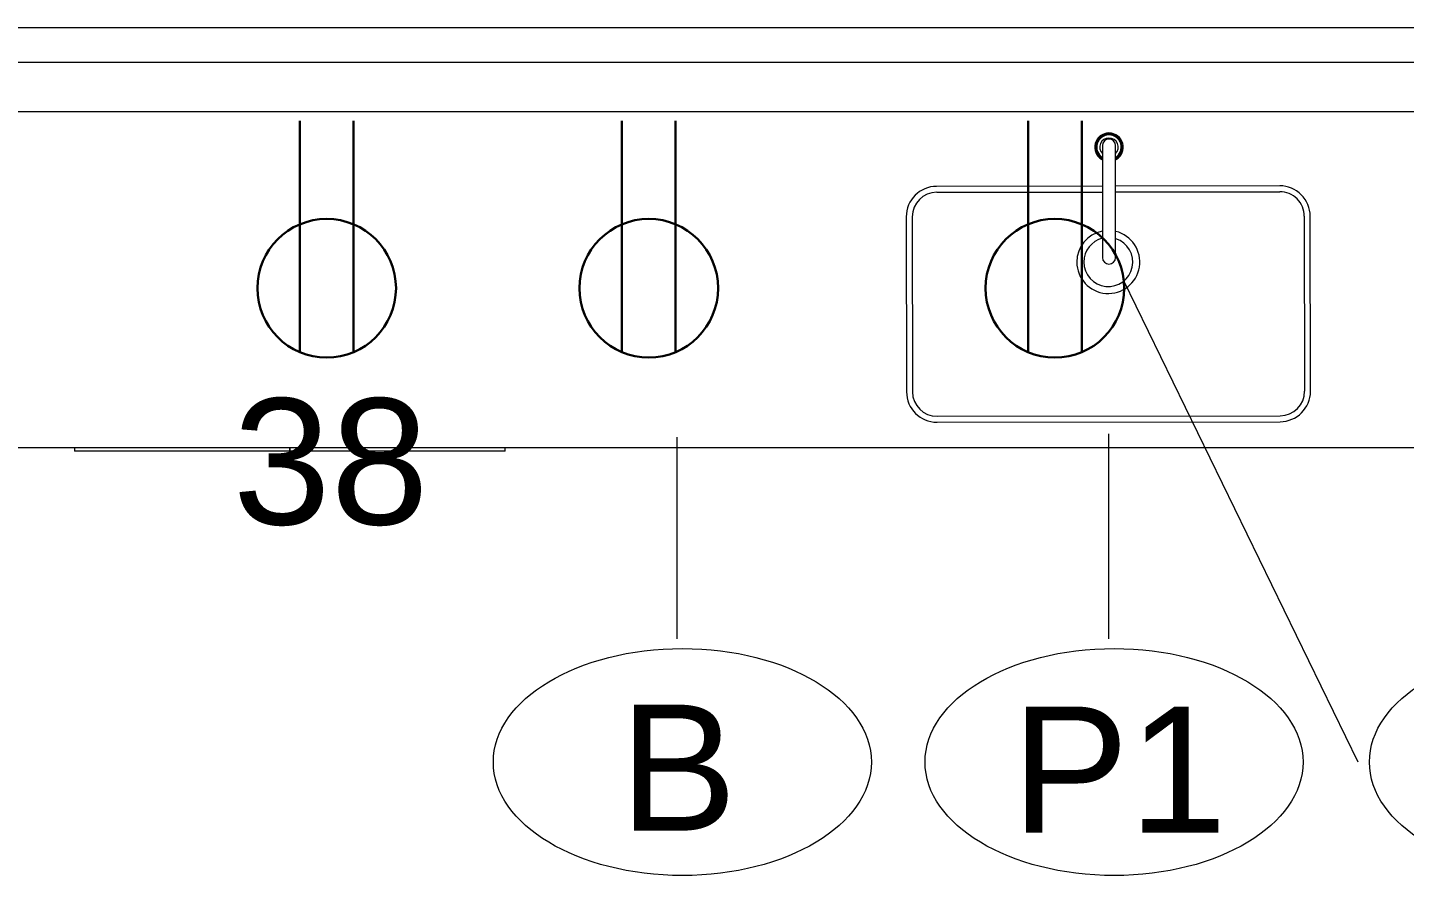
# Model space of a CAD drawing. Header units: inches. Extents: x 0 to 1865, y 0 to 1094.
# Drawn here: x 526.8 to 625.1, y 447.7 to 508.2 of the extents above; entities that cross this region are included whole.
import ezdxf

# ---------------------------------------------------------------- set-up
doc = ezdxf.new("R2010")
doc.units = ezdxf.units.IN
doc.header["$MEASUREMENT"] = 0
for name, color, linetype, lineweight in [('A-ANNO-NOTE', 131, 'Continuous', 9), ('I-WALL', 2, 'Continuous', 13), ('P-SANR-FIXT', 6, 'Continuous', 9), ('P-SANR-FIXT-IDEN', 2, 'Continuous', 9), ('Q-CASE', 31, 'Continuous', 9), ('Q-SPCQ-IDEN', 132, 'Continuous', 9)]:
    doc.layers.add(name, color=color, linetype=linetype, lineweight=lineweight)
doc.styles.add('Arial', font='arial.ttf', dxfattribs={"height": 9})
doc.styles.add('Swis721 Lt BT', font='swissl.ttf', dxfattribs={"height": 9})

# ---------------------------------------------------------------- blocks, each defined once
blk = doc.blocks.new('equip-sink-undr-elkay-single-lustertone - UNDERMOUNT SINK-7798325-Level 05 POWER _ SIGNAL')
at = {"layer": 'P-SANR-FIXT'}
for p, q in [((-0.412, 8.422), (-12.25, 8.422)), ((-12.25, 8), (-0.413, 8)), ((12.25, 8.422), (0.522, 8.422)), ((0.522, 8), (12.25, 8)), ((-14.422, 6.25), (-14.422, -6.25)), ((-14, 6.25), (-14, -6.25)), ((14, 6.25), (14, -6.25)), ((14.422, -6.25), (14.422, 6.25)), ((-12.25, -8), (12.25, -8)), ((-12.25, -8.422), (12.25, -8.422))]:
    blk.add_line(p, q, dxfattribs=at)
for centre, radius, start, end in [((-12.25, 6.25), 2.172, 90, 180), ((-12.25, 6.25), 1.75, 90, 180), ((12.25, 6.25), 2.172, 360, 90), ((12.25, 6.25), 1.75, 360, 90), ((0, 3), 2.25, 101.12918, 180), ((0, 3), 2.25, 180, 76.20872), ((0, 3), 1.75, 103.91545, 180), ((0, 3), 1.75, 180, 72), ((-12.25, -6.25), 2.172, 180, 270), ((-12.25, -6.25), 1.75, 180, 270), ((12.25, -6.25), 2.172, 270, 360), ((12.25, -6.25), 1.75, 270, 360)]:
    blk.add_arc(centre, radius, start, end, dxfattribs=at)
blk = doc.blocks.new('P-Faucet-Counter - Matte Black-4259821-Level 05 POWER _ SIGNAL')
at = {"layer": 'P-SANR-FIXT'}
for p, q in [((-0.467, 0.117), (-0.467, -7.883)), ((0.467, -7.883), (0.467, 0.117))]:
    blk.add_line(p, q, dxfattribs=at)
for centre, radius, start, end in [((0, 0), 1.016, 90, 240), ((0, 0), 1.016, 300, 90), ((0, 0), 0.933, 90, 239.94689), ((0, 0), 0.875, 90, 237.53443), ((0, 0), 0.656, 90, 224.50844), ((0, 0.117), 0.467, 0, 180), ((0, 0), 0.933, 300.05311, 90), ((0, 0), 0.875, 302.46557, 90), ((0, 0), 0.656, 315.49156, 90), ((0, -7.883), 0.467, 180, 360)]:
    blk.add_arc(centre, radius, start, end, dxfattribs=at)
blk = doc.blocks.new('CW Cupbd1 - UB 34_5_h x 24_d - 2 Doors - 1 Shelf 2-7806792-Level 05 POWER _ SIGNAL')
at = {"layer": 'Q-CASE'}
for p, q in [((1.995, -26.112), (1.995, -26.362)), ((17.37, -26.362), (1.995, -26.362)), ((17.37, -26.362), (17.37, -26.112)), ((17.37, -26.112), (17.37, -26.362)), ((32.745, -26.362), (17.37, -26.362)), ((32.745, -26.362), (32.745, -26.112))]:
    blk.add_line(p, q, dxfattribs=at)
blk = doc.blocks.new('Casework 1 - Casework 1-7838541-Level 05 POWER _ SIGNAL')
at = {"layer": 'Q-CASE'}
blk.add_line((498.635, 478.25), (660.854, 478.25), dxfattribs=at)
blk = doc.blocks.new('Appliance_Specialty Equipment Tag - Standard-3515593-Level 05 POWER _ SIGNAL')
at = {"layer": 'Q-SPCQ-IDEN'}
blk.add_ellipse((-0.0499, 0.0037), major_axis=(-0.1406, 0), ratio=0.600473, dxfattribs=at)
blk = doc.blocks.new('Plumbing Equipment Tag - Standard-3394155-Level 05 POWER _ SIGNAL')
at = {"layer": 'P-SANR-FIXT-IDEN'}
blk.add_ellipse((-0.0499, 0.0037), major_axis=(-0.1406, 0), ratio=0.600473, dxfattribs=at)

msp = doc.modelspace()

# ---------------------------------------------------------------- linework, layer by layer
at = {"layer": 'A-ANNO-NOTE', "lineweight": 30}
for p, q in [((546.227, 501.597), (546.227, 485.07)), ((550.059, 501.597), (550.059, 485.07)), ((550.059, 501.597), (550.059, 485.07)), ((569.227, 501.597), (569.227, 485.07)), ((573.059, 501.597), (573.059, 485.07)), ((573.059, 501.597), (573.059, 485.07)), ((598.227, 501.597), (598.227, 485.07)), ((602.059, 501.597), (602.059, 485.07)), ((602.059, 501.597), (602.059, 485.07))]:
    msp.add_line(p, q, dxfattribs=at)
for centre in [(548.143, 489.634), (571.143, 489.634), (600.143, 489.634)]:
    msp.add_circle(centre, 4.95, dxfattribs=at)
at = {"layer": 'I-WALL'}
for p, q in [((498.635, 508.25), (693.385, 508.25)), ((693.385, 505.75), (498.635, 505.75)), ((498.635, 502.25), (696.885, 502.25))]:
    msp.add_line(p, q, dxfattribs=at)
at = {"layer": 'P-SANR-FIXT-IDEN'}
for p, q in [((605.033, 490.178), (621.785, 455.8)), ((603.962, 479.231), (603.962, 464.604))]:
    msp.add_line(p, q, dxfattribs=at)
at = {"layer": 'Q-SPCQ-IDEN'}
msp.add_line((573.135, 479), (573.135, 464.604), dxfattribs=at)

# ---------------------------------------------------------------- block references
at = {"layer": 'P-SANR-FIXT'}
msp.add_blockref('P-Faucet-Counter - Matte Black-4259821-Level 05 POWER _ SIGNAL', (604.004, 499.704), dxfattribs=at)
at = {"layer": 'P-SANR-FIXT', "rotation": 0.08728726663775664}
msp.add_blockref('equip-sink-undr-elkay-single-lustertone - UNDERMOUNT SINK-7798325-Level 05 POWER _ SIGNAL', (603.962, 488.504), dxfattribs=at)
at = {"layer": 'P-SANR-FIXT-IDEN', "xscale": 95.99999999999994, "yscale": 95.99999999999994, "zscale": 95.99999999999994}
for p in [(609.158, 455.44), (640.894, 455.44)]:
    msp.add_blockref('Plumbing Equipment Tag - Standard-3394155-Level 05 POWER _ SIGNAL', p, dxfattribs=at)
at = {"layer": 'Q-CASE'}
for name, p in [('Casework 1 - Casework 1-7838541-Level 05 POWER _ SIGNAL', (0, 0)), ('CW Cupbd1 - UB 34_5_h x 24_d - 2 Doors - 1 Shelf 2-7806792-Level 05 POWER _ SIGNAL', (528.136, 504.362))]:
    msp.add_blockref(name, p, dxfattribs=at)
at = {"layer": 'Q-SPCQ-IDEN', "xscale": 95.99999999999994, "yscale": 95.99999999999994, "zscale": 95.99999999999994}
msp.add_blockref('Appliance_Specialty Equipment Tag - Standard-3515593-Level 05 POWER _ SIGNAL', (578.331, 455.44), dxfattribs=at)

# ---------------------------------------------------------------- texts
at = {"layer": 'A-ANNO-NOTE', "insert": (541.438, 481.762), "char_height": 9, "width": 16.362, "attachment_point": 1, "style": 'Swis721 Lt BT'}
msp.add_mtext('38', dxfattribs=at)
at = {"layer": 'P-SANR-FIXT-IDEN', "insert": (597.039, 459.756), "char_height": 9, "width": 17.574, "attachment_point": 1, "style": 'Swis721 Lt BT'}
msp.add_mtext('P1', dxfattribs=at)
at = {"layer": 'Q-SPCQ-IDEN', "insert": (569.048, 459.897), "char_height": 9, "width": 10.302, "attachment_point": 1, "style": 'Arial'}
msp.add_mtext('B', dxfattribs=at)

doc.saveas('drawing.dxf')
